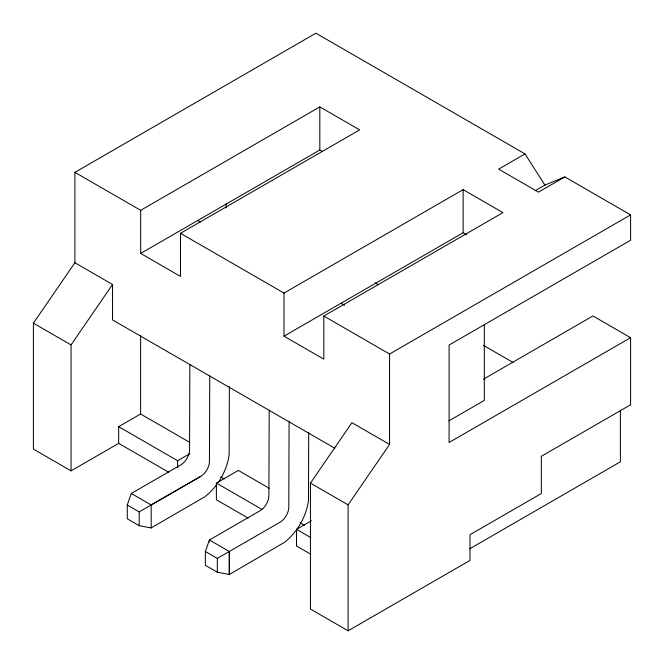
<?xml version="1.0" encoding="UTF-8"?>
<svg xmlns="http://www.w3.org/2000/svg" width="664" height="664" viewBox="0 0 664 664"><rect width="100%" height="100%" fill="white"/><g stroke="black" fill="none" stroke-linecap="round" stroke-linejoin="round"><path stroke-width="1" d="M216.672 484.62A40.504 23.389 -60 0 1 204.504 496.938L151.184 527.946L139.208 525.672L127.264 518.783L127.264 504.989L131.289 493.476L180.857 464.85A12.292 7.096 -60 0 0 189.555 449.794L189.829 366.428A53.261 30.751 -60 0 1 190.078 364.411M308.702 432.488L308.503 500.034A40.504 23.389 -60 0 1 283.843 542.745L229.304 574.468L217.319 572.194L205.383 565.296L205.383 551.502L209.401 539.99L260.205 510.657A12.292 7.096 -60 0 0 268.895 495.601L269.177 412.236A53.261 30.751 -60 0 1 269.426 410.219M168.722 472.253L118.673 443.361L71.056 470.851L33.416 449.121L33.416 323.177L74.899 262.745L74.899 172.35L315.906 33.2L525 153.915L544.92 185.09L564.84 176.923L630.584 214.879L630.584 240.243L449.088 345.031L449.088 442.481L630.584 337.702L630.584 404.774L541.334 456.301L541.334 493.518L469.987 534.703L469.987 560.424L348.094 630.8L310.453 609.071L310.453 483.118L351.937 422.694L389.577 444.423L348.094 504.856L348.094 630.8M71.056 470.851L71.056 344.906L112.54 284.474L74.899 262.745M140.677 210.322L319.816 106.896L359.631 129.878L180.483 233.305L180.483 276.415L140.677 253.432L140.677 210.322L74.899 172.35M140.677 253.432L319.816 150.006L322.472 151.533M283.993 293.065L463.132 189.638L502.947 212.621L323.8 316.047L323.8 359.158L283.993 336.175L283.993 293.065L180.483 233.305M525 153.915L498.647 169.129L538.487 192.137L564.84 176.923M118.673 443.361L118.673 426.67L140.61 414.012L189.763 442.382M535.176 190.717L544.92 185.09M283.993 336.175L463.132 232.749L466.676 234.79M118.673 426.67L177.653 460.725L189.937 453.636M323.8 316.047L389.577 354.02L630.584 214.879M139.208 525.672L139.208 511.886L200.76 476.345A12.292 7.096 -60 0 0 209.459 461.289L209.733 377.916A53.261 30.751 -60 0 1 209.982 375.899M131.289 493.476L151.184 504.964L200.777 476.354M248.17 518.119L216.389 499.776L216.389 483.085L238.326 470.427L269.219 488.264M483.458 379.177L592.944 315.964L630.584 337.702M448.881 420.876L484.33 400.409L484.33 324.837M205.383 551.502L217.319 558.399L280.117 522.161A12.292 7.096 -60 0 0 288.798 507.097L289.072 423.723A53.261 30.751 -60 0 1 289.33 421.706M310.793 554.274L296.517 546.032L296.517 529.349L311.433 520.734M469.656 548.837L620.384 461.812L620.384 410.236M375.069 282.789L378.654 284.856M483.558 345.421L513.147 362.511M197.764 220.473L200.42 222.008M341.08 303.216L344.616 305.257M334.897 448.3L112.54 319.915L112.54 284.474M33.416 323.177L71.056 344.906M310.453 483.118L348.094 504.856M220.722 476.943L224.241 478.976M300.028 522.734L304.411 525.265M216.389 483.085L262.288 509.587M296.517 529.349L310.793 537.591M127.264 504.989L139.208 511.886M463.132 189.638L463.132 232.749M389.577 354.02L389.577 444.423M319.816 106.896L319.816 150.006M229.362 386.68L229.155 454.226A40.504 23.389 -60 0 1 218.199 482.479M229.321 551.485L229.321 574.476L229.304 551.477L209.401 539.99L209.401 541.99M226.117 203.707L226.117 207.849M217.319 558.399L217.319 572.194M177.653 460.725L177.653 467.597M151.184 504.964L151.201 527.955M140.61 335.743L140.61 414.012"/></g></svg>
